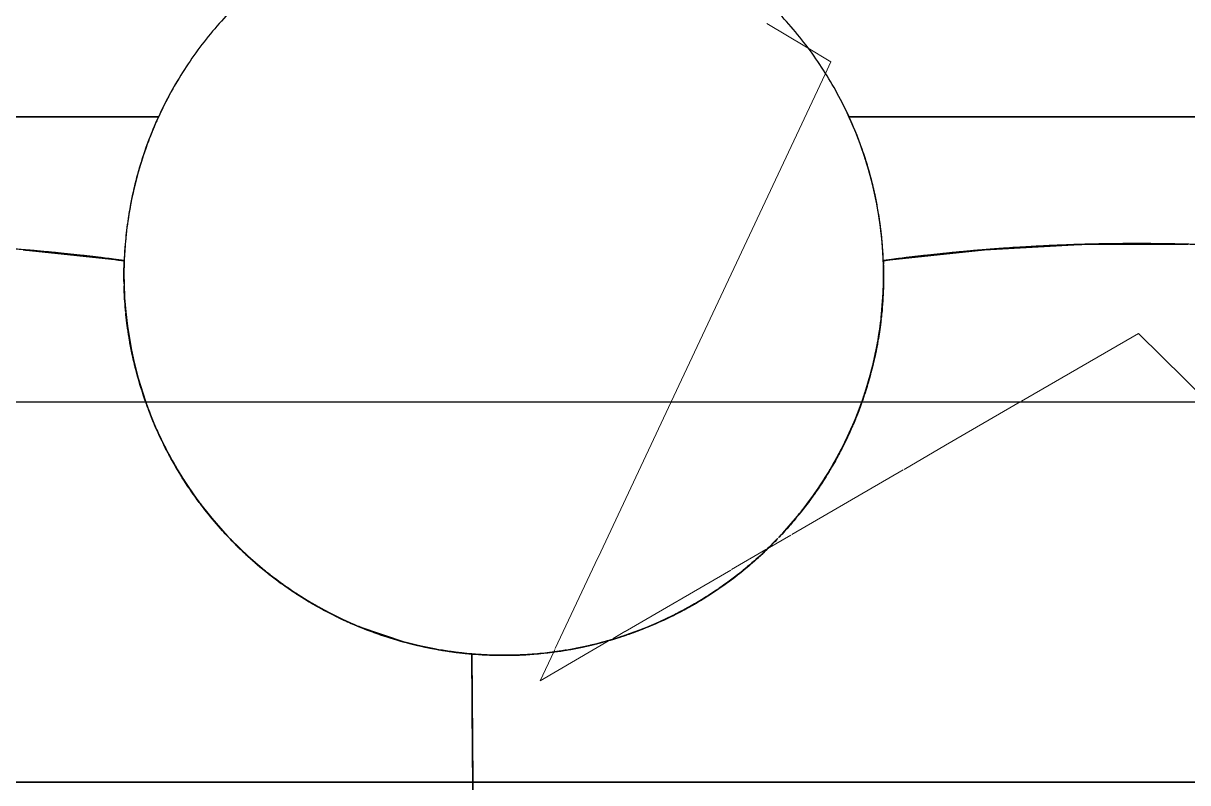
# Model space of a CAD drawing. Header units: metres. Extents: x -1147 to -802, y 5 to 567.
# Drawn here: x -1051.072 to -1049.232, y 544.453 to 545.651 of the extents above; entities that cross this region are included whole.
import ezdxf

# ---------------------------------------------------------------- set-up
doc = ezdxf.new("R2010")
doc.units = ezdxf.units.M
doc.layers.add('A-GENM', color=7, linetype='Continuous', lineweight=35)

# ---------------------------------------------------------------- blocks, each defined once
blk = doc.blocks.new('T2DPAA-T2D-PWA-SU-M2D-000002_dwg-40815123-DRG-2873010 - GENERAL ARRANGEMENT PLAN')
at = {"color": 7, "lineweight": 18, "true_color": 0xf0f0f0}
for p, q in [((-172.508, 1097.3708), (-172.4166, 1097.2795)), ((-172.4583, 1097.3617), (-172.508, 1097.3708)), ((-172.2145, 1097.0774), (-172.1842, 1097.047)), ((-172.1829, 1097.0458), (-172.0391, 1096.902)), ((-172.0377, 1096.9005), (-171.9842, 1096.8471)), ((-171.9842, 1096.8471), (-171.8878, 1096.7507)), ((-171.8863, 1096.7492), (-171.7352, 1096.5981)), ((-171.7352, 1096.5981), (-171.8117, 1096.4643))]:
    blk.add_line(p, q, dxfattribs=at)
at = {"color": 254, "lineweight": 18, "true_color": 0xeaeaea}
for p, q in [((-172.4541, 1097.361), (-172.457, 1097.3615)), ((-172.297, 1097.3324), (-172.4526, 1097.3607)), ((-172.0295, 1097.2838), (-172.2963, 1097.3323)), ((-171.4667, 1097.1815), (-172.0295, 1097.2838)), ((-171.413, 1097.2913), (-171.4331, 1097.2211)), ((-172.4138, 1097.2766), (-172.3984, 1097.2613)), ((-172.3982, 1097.2611), (-172.2617, 1097.1245)), ((-171.4331, 1097.2211), (-171.4455, 1097.1777)), ((-171.4455, 1097.1777), (-171.4667, 1097.1815)), ((-172.2608, 1097.1237), (-172.2164, 1097.0793))]:
    blk.add_line(p, q, dxfattribs=at)
blk = doc.blocks.new('T2DPAA-T2D-PWA-SU-M2D-000100_Survey_rvt-1-DRG-2873010 - GENERAL ARRANGEMENT PLAN')
at = {"color": 254, "lineweight": 18, "true_color": 0xe1e1e1, "rotation": 75.11694444444437}
blk.add_blockref('T2DPAA-T2D-PWA-SU-M2D-000002_dwg-40815123-DRG-2873010 - GENERAL ARRANGEMENT PLAN', (-45.8213, 429.4778), dxfattribs=at)
blk = doc.blocks.new('Foundations-Piles - Px-1200-66435272-DRG-2873010 - GENERAL ARRANGEMENT PLAN')
at = {"layer": 'A-GENM', "color": 254, "lineweight": 25, "true_color": 0xd1d1d1}
blk.add_line((-0.2492, -0.5458), (-0.2492, -0.5458), dxfattribs=at)
at = {"layer": 'A-GENM', "color": 9, "lineweight": 25, "true_color": 0xbebebe}
for start, end in [(98.1818, 106.3636), (100.1896, 104.6123), (96.7983, 100.1896), (90, 98.1818), (92.2501, 96.7983), (88.9353, 92.2501), (81.8182, 90), (84.2266, 88.9353), (81.081, 84.2266), (73.6364, 81.8182), (73.6364, 81.081), (106.3636, 114.5455), (106.4925, 108.1114), (104.6123, 106.0641), (65.4545, 73.6364), (65.4545, 73.6364), (112.5944, 114.2721), (108.2706, 112.5944), (114.5455, 122.7273), (116.2514, 120.583), (114.6599, 116.2514), (57.2727, 65.4545), (57.2727, 65.4545), (120.583, 122.4817), (122.7273, 124.3906), (122.8273, 124.2279), (49.0909, 57.2727), (49.0909, 57.2727), (124.3906, 130.9091), (124.3906, 128.5814), (128.5814, 130.6928), (130.9091, 139.0909), (132.2009, 136.5946), (130.9948, 132.2009), (40.9091, 49.0909), (40.9091, 49.0909), (136.5946, 138.9056), (139.0909, 147.2727), (139.1624, 140.1715), (32.7273, 40.9091), (32.7273, 40.9091), (140.1715, 144.6326), (144.6326, 147.1202), (147.2727, 155.4545), (148.1399, 152.7165), (147.33, 148.1399), (24.5455, 32.7273), (24.5455, 32.7273), (152.7165, 155.3366), (155.4545, 163.6364), (156.1068, 160.9016), (155.7667, 156.1068), (16.3636, 24.5455), (16.3636, 24.5129), (160.9016, 163.5552), (163.6364, 171.8182), (163.6652, 164.0723), (8.1818, 16.3636), (8.1818, 16.3636), (164.0723, 169.3897), (169.3897, 171.8182), (171.8182, 180), (172.0366, 180), (0, 8.1818), (0, 8.1818), (180, 187.3247), (180, 188.1818), (351.8182, 0), (351.8182, 0), (187.3247, 188.1818), (188.1818, 196.3636), (188.2384, 188.8069), (188.8069, 193.2894), (343.6364, 351.8182), (343.6364, 351.8182), (193.2894, 196.2576), (196.3636, 204.5455), (196.4014, 197.2475), (197.2475, 201.4296), (335.4545, 343.6364), (335.4545, 343.6364), (201.4296, 204.3933), (204.5455, 212.7273), (204.6015, 205.3821), (205.3821, 209.5704), (327.2727, 335.4545), (327.2727, 335.4545), (209.5704, 212.5331), (212.7273, 220.9091), (212.8013, 213.5168), (319.0909, 327.2727), (319.0909, 327.2727), (213.5168, 217.7121), (217.7121, 220.6767), (220.9091, 229.0909), (221.0007, 221.6514), (221.6514, 225.8547), (310.9091, 319.0909), (310.9091, 319.0909), (225.8547, 228.8237), (229.0909, 237.2727), (229.1998, 229.786), (229.786, 233.8502), (302.7273, 310.9091), (304.9663, 310.9091), (233.9985, 236.9738), (302.3981, 304.9663), (237.2727, 240.9978), (237.3984, 237.9206), (237.9206, 240.9978), (294.5455, 302.7273), (294.5659, 302.3981), (241.5212, 242.1437), (241.5212, 245.4545), (242.1437, 245.1266), (245.4545, 253.6364), (245.5968, 246.0552), (246.0552, 250.2907), (286.3636, 294.5455), (286.7279, 294.5455), (250.2907, 253.282), (253.6364, 261.8182), (253.7948, 254.1898), (254.1898, 258.44), (258.44, 261.4395), (278.1818, 286.3636), (278.5934, 282.9097), (282.9097, 285.9238), (261.8182, 265.3619), (261.9927, 262.3243), (262.3243, 265.3619), (265.3619, 266.5922), (265.3619, 270), (266.5922, 269.5991), (270, 278.1818), (270.1903, 270.4588), (270.4588, 274.7483), (274.7483, 277.7604)]:
    blk.add_arc((0, 0), 0.6, start, end, dxfattribs=at)
at = {"layer": 'A-GENM', "color": 254, "lineweight": 25, "true_color": 0xd1d1d1}
for start, end in [(106.0641, 106.3636), (114.2721, 114.5455), (122.4817, 122.7273), (228.8237, 229.0909), (236.9738, 237.2727), (245.1266, 245.4545), (253.282, 253.6364), (285.9238, 286.3636), (261.4395, 261.8182), (269.5991, 270), (277.7604, 278.1818)]:
    blk.add_arc((0, 0), 0.6, start, end, dxfattribs=at)
blk = doc.blocks.new('Shotcrete Adaptive v1 - 1200 Dia Pile _ 2_000 Spacing-61394361-DRG-2873010 - GENERAL ARRANGEMENT PLAN')
at = {"layer": 'A-GENM', "color": 9, "lineweight": 25, "true_color": 0xbebebe}
for p, q in [((-0.4546, 0.25), (0.4546, 0.25)), ((0.4546, 0.25), (-0.4546, 0.25))]:
    blk.add_line(p, q, dxfattribs=at)
for centre, radius, start, end in [((-1, 0), 0.6, 20.0818, 24.6243), ((-1, 0), 0.6, 20.0818, 24.6243), ((1, 0), 0.6, 156.2014, 159.3408), ((1, 0), 0.6, 156.2014, 159.3408), ((1, 0), 0.6, 155.3757, 156.2014), ((1, 0), 0.6, 155.3757, 156.2014), ((-1, 0), 0.6, 17.6375, 20.0818), ((-1, 0), 0.6, 17.6375, 20.0818), ((1, 0), 0.6, 159.3408, 164.0565), ((1, 0), 0.6, 159.3408, 162.8466), ((-1, 0), 0.6, 2.2116, 17.5169), ((-1, 0), 0.6, 17.1534, 17.5169), ((-1, 0), 0.6, 9.6825, 17.1534), ((1, 0), 0.6, 162.8466, 164.0565), ((1, 0), 0.6, 165.1113, 167.3634), ((1, 0), 0.6, 165.1113, 167.3634), ((1, 0), 0.6, 164.0565, 164.5097), ((1, 0), 0.6, 164.0565, 164.5097), ((1, 0), 0.6, 167.3634, 171.9198), ((1, 0), 0.6, 167.3634, 170.3175), ((-1, 0), 0.6, 2.2116, 9.6825), ((1, 0), 0.6, 170.3175, 171.9198), ((1, 0), 0.6, 171.9198, 175.3023), ((1, 0), 0.6, 171.9198, 175.3023), ((0, -2.95), 3, 94.6025, 97.6709), ((0, -2.95), 3, 94.6025, 94.7409), ((0, -2.95), 3, 91.5342, 94.6025), ((0, -2.95), 3, 94.3743, 94.6025), ((0, -2.95), 3, 91.5342, 91.6835), ((0, -2.95), 3, 88.4658, 91.5342), ((0, -2.95), 3, 91.3583, 91.5342), ((0, -2.95), 3, 88.4658, 88.6417), ((0, -2.95), 3, 88.3166, 88.4658), ((0, -2.95), 3, 85.3975, 88.4658), ((0, -2.95), 3, 85.3975, 85.6256), ((0, -2.95), 3, 85.2592, 85.3975), ((0, -2.95), 3, 82.3291, 85.3975), ((1, 0), 0.6, 175.3023, 177.7884), ((1, 0), 0.6, 175.3023, 177.7884), ((0, -2.95), 3, 97.3435, 97.6709), ((0, -2.95), 3, 82.3291, 82.6565)]:
    blk.add_arc(centre, radius, start, end, dxfattribs=at)
at = {"layer": 'A-GENM', "color": 254, "lineweight": 25, "true_color": 0xd1d1d1}
for start, end in [(94.7409, 96.2932), (93.5296, 94.3743), (92.1187, 93.5176), (91.6835, 92.1134), (90.729, 91.3583), (89.2758, 90.7244), (88.6417, 89.2711), (87.8869, 88.3166), (86.4824, 87.8814), (85.6256, 86.4703), (83.7067, 85.2592), (96.3064, 97.3435), (82.6565, 83.6934)]:
    blk.add_arc((0, -2.95), 3, start, end, dxfattribs=at)
blk = doc.blocks.new('Shotcrete Adaptive v1 - 1200 Dia Pile _ 2_000 Spacing-61394364-DRG-2873010 - GENERAL ARRANGEMENT PLAN')
at = {"layer": 'A-GENM', "color": 9, "lineweight": 25, "true_color": 0xbebebe}
for p, q in [((-0.4546, 0.25), (0.4546, 0.25)), ((0.4546, 0.25), (-0.4546, 0.25))]:
    blk.add_line(p, q, dxfattribs=at)
for centre, radius, start, end in [((-1, 0), 0.6, 20.0818, 24.6243), ((-1, 0), 0.6, 20.0818, 24.6243), ((1, 0), 0.6, 156.2014, 159.3408), ((1, 0), 0.6, 156.2014, 159.3408), ((1, 0), 0.6, 155.5176, 156.2014), ((1, 0), 0.6, 155.5176, 156.2014), ((-1, 0), 0.6, 17.6375, 20.0818), ((-1, 0), 0.6, 17.6375, 20.0818), ((1, 0), 0.6, 159.3408, 164.0565), ((1, 0), 0.6, 159.3408, 162.8466), ((-1, 0), 0.6, 2.2116, 17.5169), ((-1, 0), 0.6, 17.1534, 17.5169), ((-1, 0), 0.6, 9.6825, 17.1534), ((1, 0), 0.6, 162.8466, 164.0565), ((1, 0), 0.6, 165.1113, 167.3634), ((1, 0), 0.6, 165.1113, 167.3634), ((1, 0), 0.6, 164.0565, 164.5097), ((1, 0), 0.6, 164.0565, 164.5097), ((1, 0), 0.6, 167.3634, 171.9198), ((1, 0), 0.6, 167.3634, 170.3175), ((-1, 0), 0.6, 2.2116, 9.6825), ((1, 0), 0.6, 170.3175, 171.9198), ((1, 0), 0.6, 171.9198, 175.3023), ((1, 0), 0.6, 171.9198, 175.3023), ((0, -2.95), 3, 94.6025, 97.6709), ((0, -2.95), 3, 94.6025, 94.7409), ((0, -2.95), 3, 91.5342, 94.6025), ((0, -2.95), 3, 94.3743, 94.6025), ((0, -2.95), 3, 91.5342, 91.6835), ((0, -2.95), 3, 88.4658, 91.5342), ((0, -2.95), 3, 91.3583, 91.5342), ((0, -2.95), 3, 88.4658, 88.6417), ((0, -2.95), 3, 88.3166, 88.4658), ((0, -2.95), 3, 85.3975, 88.4658), ((0, -2.95), 3, 85.3975, 85.6256), ((0, -2.95), 3, 85.2591, 85.3975), ((0, -2.95), 3, 82.3291, 85.3975), ((1, 0), 0.6, 175.3023, 177.7884), ((1, 0), 0.6, 175.3023, 177.7884), ((0, -2.95), 3, 97.3435, 97.6709), ((0, -2.95), 3, 82.3571, 82.6565)]:
    blk.add_arc(centre, radius, start, end, dxfattribs=at)
at = {"layer": 'A-GENM', "color": 254, "lineweight": 25, "true_color": 0xd1d1d1}
for start, end in [(94.7409, 96.2932), (93.5296, 94.3743), (92.1187, 93.5176), (91.6835, 92.1133), (90.729, 91.3583), (89.2757, 90.7244), (88.6417, 89.2711), (87.8868, 88.3166), (86.4824, 87.8814), (85.6256, 86.4703), (83.7067, 85.2591), (96.3064, 97.3435), (82.6565, 83.6934)]:
    blk.add_arc((0, -2.95), 3, start, end, dxfattribs=at)
blk = doc.blocks.new('StitchPour_RS36A_04 - StitchPour_RS36A_04-60468323-DRG-2873010 - GENERAL ARRANGEMENT PLAN')
at = {"layer": 'A-GENM', "color": 253, "lineweight": 25, "true_color": 0xa3a3a3}
for points, knots in [([(130.5997, 54.4044), (130.6413, 54.248), (130.8759, 53.3653), (131.3036, 51.7561), (131.8827, 49.577), (132.2688, 48.1242), (132.4618, 47.3978)], [0.7856447, 0.7856447, 0.7856447, 0.7856447, 0.8, 0.8666667, 0.9333333, 1, 1, 1, 1]), ([(131.882, 47.2437), (131.6889, 47.9701), (131.3028, 49.4229), (130.7237, 51.602), (130.296, 53.2112), (130.0614, 54.0939), (130.0199, 54.2503)], [0, 0, 0, 0, 0.0666667, 0.1333333, 0.2, 0.2143539, 0.2143539, 0.2143539, 0.2143539])]:
    blk.add_open_spline(points, degree=3, knots=knots, dxfattribs=at)
at = {"layer": 'A-GENM', "color": 9, "lineweight": 25, "true_color": 0xbebebe}
for points in [[(130.7244, 53.9352), (130.9175, 53.2088), (131.1105, 52.4825), (131.3036, 51.7561)], [(131.3036, 51.7561), (131.3098, 51.7326), (131.3161, 51.709), (131.3223, 51.6855)], [(131.4428, 51.2323), (131.5894, 50.6805), (131.7361, 50.1287), (131.8827, 49.5769)]]:
    blk.add_open_spline(points, degree=3, dxfattribs=at)
at = {"layer": 'A-GENM', "color": 253, "lineweight": 25, "true_color": 0xa3a3a3}
for points in [[(130.1445, 53.7812), (130.3376, 53.0548), (130.5306, 52.3284), (130.7237, 51.602)], [(131.3223, 51.6855), (131.3625, 51.5344), (131.4026, 51.3834), (131.4428, 51.2323)], [(130.7237, 51.602), (130.8801, 51.0133), (131.0366, 50.4246), (131.193, 49.8359)]]:
    blk.add_open_spline(points, degree=3, dxfattribs=at)
blk = doc.blocks.new('T2DPAA-T2D-C3S-RS-M3D-100334_rvt-1-DRG-2873010 - GENERAL ARRANGEMENT PLAN')
at = {"layer": 'A-GENM', "color": 9, "lineweight": 25, "true_color": 0xbebebe}
for p, q in [((-1151.5023, 545.2939), (-1151.3426, 545.2767)), ((-1150.1435, 545.2767), (-1149.9838, 545.2939)), ((-1149.9838, 545.2939), (-1149.8234, 545.3025)), ((-1149.8234, 545.3025), (-1149.6628, 545.3025)), ((-1151.3426, 545.2767), (-1151.3431, 545.2563)), ((-1150.1434, 545.2729), (-1150.1435, 545.2767)), ((-1150.1434, 545.2328), (-1150.1433, 545.2704)), ((-1151.3431, 545.2563), (-1151.3429, 545.2379)), ((-1151.3429, 545.2378), (-1151.3421, 545.2198)), ((-1151.342, 545.2181), (-1151.3403, 545.1959)), ((-1151.3403, 545.1958), (-1151.3376, 545.1731)), ((-1150.1524, 545.148), (-1150.1472, 545.1835)), ((-1150.147, 545.1849), (-1150.1467, 545.1879)), ((-1151.3376, 545.1731), (-1151.3313, 545.1354)), ((-1150.1632, 545.0994), (-1150.162, 545.1041)), ((-1151.3207, 545.0912), (-1151.3092, 545.0549)), ((-1150.1734, 545.0653), (-1150.1642, 545.0959)), ((-1150.1775, 545.0532), (-1150.1734, 545.0653)), ((-1151.3087, 545.0533), (-1151.3033, 545.0387)), ((-1150.187, 545.0284), (-1150.1775, 545.0532)), ((-1151.3033, 545.0387), (-1151.2925, 545.0124)), ((-1150.189, 545.0234), (-1150.187, 545.0284)), ((-1151.2925, 545.0124), (-1151.282, 544.9899)), ((-1150.2058, 544.9864), (-1150.189, 545.0234)), ((-1151.2808, 544.9875), (-1151.2762, 544.9783)), ((-1151.2762, 544.9783), (-1151.2693, 544.9653)), ((-1150.2242, 544.9524), (-1150.2058, 544.9864)), ((-1151.2693, 544.9653), (-1151.2535, 544.9382)), ((-1151.2535, 544.9382), (-1151.2328, 544.907)), ((-1150.2491, 544.913), (-1150.2282, 544.9455)), ((-1150.2271, 544.9473), (-1150.2242, 544.9524)), ((-1151.2328, 544.907), (-1151.2257, 544.8971)), ((-1150.2717, 544.8824), (-1150.2491, 544.913)), ((-1151.2257, 544.8971), (-1151.2044, 544.8699)), ((-1150.2757, 544.8774), (-1150.2717, 544.8824)), ((-1151.2044, 544.8699), (-1151.1801, 544.8424)), ((-1150.3024, 544.8464), (-1150.279, 544.8733)), ((-1150.2778, 544.8747), (-1150.2757, 544.8774)), ((-1150.3089, 544.8395), (-1150.3024, 544.8464)), ((-1151.1801, 544.8424), (-1151.1733, 544.8354)), ((-1151.1733, 544.8354), (-1151.1458, 544.8089)), ((-1150.3286, 544.8198), (-1150.3105, 544.8378)), ((-1151.1458, 544.8089), (-1151.1213, 544.7878)), ((-1150.3645, 544.7881), (-1150.3336, 544.815)), ((-1150.3336, 544.815), (-1150.3286, 544.8198)), ((-1151.1189, 544.7858), (-1151.1131, 544.7813)), ((-1151.1131, 544.7813), (-1151.0784, 544.7561)), ((-1150.3938, 544.7658), (-1150.3657, 544.7871)), ((-1151.0784, 544.7561), (-1151.0504, 544.7383)), ((-1150.4343, 544.7392), (-1150.4041, 544.7585)), ((-1150.402, 544.7599), (-1150.3998, 544.7615)), ((-1150.3998, 544.7615), (-1150.3938, 544.7658)), ((-1151.0504, 544.7383), (-1151.0462, 544.7358)), ((-1151.0462, 544.7358), (-1151.0013, 544.712)), ((-1150.4659, 544.7215), (-1150.4343, 544.7392)), ((-1150.5103, 544.7006), (-1150.4729, 544.7179)), ((-1150.4729, 544.7179), (-1150.4659, 544.7215)), ((-1151.0013, 544.712), (-1150.9814, 544.703)), ((-1150.9738, 544.6997), (-1150.8972, 544.6737)), ((-1150.5435, 544.6878), (-1150.5103, 544.7006)), ((-1150.5909, 544.6732), (-1150.5514, 544.685)), ((-1150.5514, 544.685), (-1150.5435, 544.6878)), ((-1150.8972, 544.6737), (-1150.8458, 544.6625)), ((-1150.8458, 544.6625), (-1150.822, 544.6588)), ((-1150.822, 544.6588), (-1150.8066, 544.657)), ((-1150.6747, 544.6575), (-1150.6479, 544.6612)), ((-1150.6462, 544.6615), (-1150.6386, 544.6628)), ((-1150.6371, 544.663), (-1150.6338, 544.6636)), ((-1150.6338, 544.6636), (-1150.6251, 544.6653)), ((-1150.6251, 544.6653), (-1150.5909, 544.6732)), ((-1150.8066, 544.657), (-1150.7936, 544.6557)), ((-1150.7936, 544.6557), (-1150.7925, 544.4984)), ((-1150.7936, 544.6557), (-1150.7596, 544.6538)), ((-1150.7922, 544.4536), (-1150.7936, 544.6557)), ((-1150.7925, 544.4984), (-1150.7936, 544.6557)), ((-1150.7936, 544.6557), (-1150.7922, 544.4536)), ((-1150.7596, 544.6538), (-1150.7183, 544.6541)), ((-1150.7183, 544.6541), (-1150.709, 544.6546)), ((-1150.709, 544.6546), (-1150.6747, 544.6575)), ((-1150.7908, 544.2536), (-1150.7922, 544.4536)), ((-1150.7922, 544.4536), (-1150.7908, 544.2536))]:
    blk.add_line(p, q, dxfattribs=at)
at = {"layer": 'A-GENM', "color": 254, "lineweight": 25, "true_color": 0xd1d1d1}
for p, q in [((-1150.7925, 544.4984), (-1150.7922, 544.4536)), ((-1150.7922, 544.4536), (-1150.7925, 544.4984))]:
    blk.add_line(p, q, dxfattribs=at)
at = {"layer": 'A-GENM', "color": 9, "lineweight": 25, "true_color": 0xbebebe, "flags": 128}
for points in [[(-1150.1467, 545.1879), (-1150.1462, 545.1922), (-1150.1434, 545.2328)], [(-1150.162, 545.1041), (-1150.1608, 545.1088), (-1150.1524, 545.148)], [(-1151.3313, 545.1354), (-1151.3271, 545.116), (-1151.3207, 545.0912)]]:
    blk.add_lwpolyline(points, dxfattribs=at)
at = {"layer": 'A-GENM', "color": 254, "lineweight": 25, "true_color": 0xd1d1d1}
for points in [[(-1149.8237, 545.3025), (-1149.7702, 545.304), (-1149.7167, 545.304), (-1149.6632, 545.3025)], [(-1151.5019, 545.2938), (-1151.4972, 545.2934), (-1151.4925, 545.293), (-1151.4878, 545.2926)], [(-1151.4878, 545.2926), (-1151.4635, 545.2905), (-1151.4393, 545.2881), (-1151.4151, 545.2854)], [(-1151.4151, 545.2854), (-1151.3909, 545.2827), (-1151.3668, 545.2798), (-1151.3426, 545.2765)], [(-1150.1435, 545.2765), (-1150.0906, 545.2837), (-1150.0375, 545.2895), (-1149.9843, 545.2938)], [(-1151.3426, 545.2765), (-1151.3431, 545.2647), (-1151.3432, 545.253), (-1151.3429, 545.2412)], [(-1150.1433, 545.2714), (-1150.1434, 545.2731), (-1150.1434, 545.2748), (-1150.1435, 545.2765)], [(-1150.1432, 545.2645), (-1150.1432, 545.2663), (-1150.1432, 545.268), (-1150.1433, 545.2698)], [(-1150.1461, 545.1938), (-1150.1437, 545.2173), (-1150.1427, 545.2409), (-1150.1432, 545.2645)], [(-1151.3428, 545.2368), (-1151.3428, 545.2358), (-1151.3428, 545.2348), (-1151.3427, 545.2339)], [(-1151.3427, 545.2339), (-1151.3424, 545.2224), (-1151.3417, 545.2109), (-1151.3406, 545.1995)], [(-1151.3406, 545.1995), (-1151.3405, 545.1982), (-1151.3404, 545.197), (-1151.3403, 545.1958)], [(-1151.3401, 545.1944), (-1151.3389, 545.1814), (-1151.3372, 545.1685), (-1151.335, 545.1557)], [(-1150.1525, 545.1477), (-1150.1506, 545.1582), (-1150.149, 545.1687), (-1150.1477, 545.1792)], [(-1150.1477, 545.1792), (-1150.1475, 545.1807), (-1150.1474, 545.1821), (-1150.1472, 545.1836)], [(-1150.1469, 545.1857), (-1150.1468, 545.1873), (-1150.1466, 545.1888), (-1150.1464, 545.1904)], [(-1151.335, 545.1557), (-1151.3348, 545.1544), (-1151.3346, 545.153), (-1151.3344, 545.1517)], [(-1151.3344, 545.1517), (-1151.3342, 545.1509), (-1151.3341, 545.1501), (-1151.3339, 545.1492)], [(-1150.1601, 545.1115), (-1150.1572, 545.1235), (-1150.1547, 545.1356), (-1150.1525, 545.1477)], [(-1151.3283, 545.1212), (-1151.3277, 545.1186), (-1151.3271, 545.1159), (-1151.3264, 545.1133)], [(-1151.3264, 545.1133), (-1151.326, 545.1114), (-1151.3255, 545.1095), (-1151.325, 545.1076)], [(-1151.325, 545.1076), (-1151.322, 545.0957), (-1151.3187, 545.0839), (-1151.315, 545.0722)], [(-1150.1627, 545.1014), (-1150.1623, 545.1028), (-1150.162, 545.1042), (-1150.1616, 545.1056)], [(-1150.1611, 545.1078), (-1150.1608, 545.109), (-1150.1604, 545.1103), (-1150.1601, 545.1115)], [(-1150.1738, 545.0642), (-1150.1703, 545.0745), (-1150.1672, 545.0849), (-1150.1643, 545.0954)], [(-1150.1643, 545.0954), (-1150.1641, 545.0963), (-1150.1638, 545.0971), (-1150.1636, 545.0979)], [(-1151.3132, 545.0667), (-1151.3118, 545.0623), (-1151.3103, 545.0579), (-1151.3087, 545.0535)], [(-1150.1774, 545.0535), (-1150.1762, 545.057), (-1150.1749, 545.0606), (-1150.1738, 545.0642)], [(-1151.3087, 545.0535), (-1151.3076, 545.0504), (-1151.3065, 545.0473), (-1151.3054, 545.0443)], [(-1150.1856, 545.0317), (-1150.1827, 545.0389), (-1150.18, 545.0462), (-1150.1774, 545.0535)], [(-1151.3054, 545.0443), (-1151.3042, 545.0412), (-1151.303, 545.0381), (-1151.3018, 545.0351)], [(-1151.3018, 545.0351), (-1151.3008, 545.0323), (-1151.2996, 545.0295), (-1151.2985, 545.0267)], [(-1151.2985, 545.0267), (-1151.2938, 545.0151), (-1151.2887, 545.0036), (-1151.2832, 544.9924)], [(-1150.1888, 545.0238), (-1150.1884, 545.0248), (-1150.188, 545.0259), (-1150.1876, 545.0269)], [(-1150.1876, 545.0269), (-1150.1869, 545.0285), (-1150.1862, 545.0301), (-1150.1856, 545.0317)], [(-1150.2067, 544.9846), (-1150.2018, 544.9946), (-1150.197, 545.0047), (-1150.1926, 545.0149)], [(-1150.1926, 545.0149), (-1150.1918, 545.0167), (-1150.1911, 545.0184), (-1150.1903, 545.0202)], [(-1150.1903, 545.0202), (-1150.1898, 545.0214), (-1150.1893, 545.0226), (-1150.1888, 545.0238)], [(-1151.281, 544.9879), (-1151.2781, 544.982), (-1151.2752, 544.9763), (-1151.2721, 544.9706)], [(-1150.222, 544.9561), (-1150.2167, 544.9655), (-1150.2116, 544.975), (-1150.2067, 544.9846)], [(-1151.2721, 544.9706), (-1151.2704, 544.9674), (-1151.2687, 544.9642), (-1151.2669, 544.961)], [(-1151.2669, 544.961), (-1151.2649, 544.9574), (-1151.2629, 544.9539), (-1151.2608, 544.9504)], [(-1150.2252, 544.9506), (-1150.2241, 544.9524), (-1150.2231, 544.9543), (-1150.222, 544.9561)], [(-1151.2608, 544.9504), (-1151.2543, 544.9393), (-1151.2475, 544.9285), (-1151.2404, 544.9179)], [(-1150.2508, 544.9106), (-1150.2443, 544.9199), (-1150.238, 544.9295), (-1150.232, 544.9392)], [(-1150.232, 544.9392), (-1150.2312, 544.9405), (-1150.2304, 544.9418), (-1150.2296, 544.9432)], [(-1150.2293, 544.9438), (-1150.2286, 544.9448), (-1150.228, 544.9458), (-1150.2274, 544.9468)], [(-1150.2274, 544.9468), (-1150.2267, 544.9481), (-1150.2259, 544.9493), (-1150.2252, 544.9506)], [(-1151.238, 544.9144), (-1151.235, 544.9101), (-1151.232, 544.9058), (-1151.229, 544.9016)], [(-1151.229, 544.9016), (-1151.2268, 544.8986), (-1151.2246, 544.8956), (-1151.2223, 544.8926)], [(-1150.2687, 544.8862), (-1150.2625, 544.8942), (-1150.2566, 544.9023), (-1150.2508, 544.9106)], [(-1151.2223, 544.8926), (-1151.2192, 544.8884), (-1151.2159, 544.8842), (-1151.2127, 544.8801)], [(-1151.2127, 544.8801), (-1151.2045, 544.8699), (-1151.1961, 544.8599), (-1151.1873, 544.8503)], [(-1150.2767, 544.8761), (-1150.2756, 544.8775), (-1150.2744, 544.879), (-1150.2733, 544.8804)], [(-1150.2733, 544.8804), (-1150.2717, 544.8823), (-1150.2702, 544.8843), (-1150.2687, 544.8862)], [(-1150.305, 544.8436), (-1150.297, 544.8521), (-1150.2893, 544.8609), (-1150.2818, 544.8699)], [(-1150.2787, 544.8737), (-1150.278, 544.8745), (-1150.2774, 544.8753), (-1150.2767, 544.8761)], [(-1151.185, 544.8477), (-1151.1823, 544.8448), (-1151.1795, 544.8418), (-1151.1767, 544.8389)], [(-1150.3081, 544.8403), (-1150.3072, 544.8412), (-1150.3063, 544.8422), (-1150.3054, 544.8432)], [(-1151.1767, 544.8389), (-1151.1742, 544.8363), (-1151.1717, 544.8337), (-1151.1691, 544.8311)], [(-1151.1691, 544.8311), (-1151.1645, 544.8265), (-1151.1598, 544.8219), (-1151.1551, 544.8174)], [(-1150.3248, 544.8234), (-1150.3198, 544.8283), (-1150.3149, 544.8332), (-1150.31, 544.8383)], [(-1151.1551, 544.8174), (-1151.1447, 544.8077), (-1151.1341, 544.7983), (-1151.1231, 544.7893)], [(-1150.3683, 544.7851), (-1150.3589, 544.7926), (-1150.3498, 544.8003), (-1150.3409, 544.8083)], [(-1150.3409, 544.8083), (-1150.3398, 544.8093), (-1150.3387, 544.8103), (-1150.3376, 544.8113)], [(-1150.3356, 544.8132), (-1150.334, 544.8147), (-1150.3324, 544.8162), (-1150.3307, 544.8177)], [(-1150.3307, 544.8177), (-1150.3288, 544.8196), (-1150.3268, 544.8215), (-1150.3248, 544.8234)], [(-1151.1231, 544.7893), (-1151.1208, 544.7874), (-1151.1185, 544.7856), (-1151.1162, 544.7837)], [(-1151.1162, 544.7837), (-1151.1136, 544.7817), (-1151.111, 544.7797), (-1151.1084, 544.7777)], [(-1151.1084, 544.7777), (-1151.1021, 544.7728), (-1151.0957, 544.7681), (-1151.0892, 544.7635)], [(-1150.3892, 544.769), (-1150.3821, 544.7742), (-1150.3751, 544.7796), (-1150.3683, 544.7851)], [(-1151.0892, 544.7635), (-1151.0776, 544.7553), (-1151.0657, 544.7475), (-1151.0535, 544.7402)], [(-1150.4392, 544.7362), (-1150.4287, 544.7424), (-1150.4183, 544.749), (-1150.4081, 544.7558)], [(-1150.4063, 544.757), (-1150.4051, 544.7578), (-1150.404, 544.7586), (-1150.4029, 544.7594)], [(-1150.4029, 544.7594), (-1150.4007, 544.7608), (-1150.3986, 544.7623), (-1150.3965, 544.7638)], [(-1150.3965, 544.7638), (-1150.3941, 544.7655), (-1150.3917, 544.7673), (-1150.3892, 544.769)], [(-1151.0535, 544.7402), (-1151.0519, 544.7392), (-1151.0502, 544.7382), (-1151.0486, 544.7372)], [(-1151.0486, 544.7372), (-1151.0463, 544.7358), (-1151.044, 544.7345), (-1151.0417, 544.7332)], [(-1151.0417, 544.7332), (-1151.0334, 544.7284), (-1151.0249, 544.7238), (-1151.0163, 544.7194)], [(-1150.4608, 544.7242), (-1150.4535, 544.728), (-1150.4463, 544.7321), (-1150.4392, 544.7362)], [(-1151.0163, 544.7194), (-1151.0037, 544.713), (-1150.9908, 544.7069), (-1150.9777, 544.7014)], [(-1150.4772, 544.7157), (-1150.4745, 544.717), (-1150.4719, 544.7184), (-1150.4692, 544.7197)], [(-1150.4692, 544.7197), (-1150.4664, 544.7212), (-1150.4636, 544.7227), (-1150.4608, 544.7242)], [(-1150.9777, 544.7014), (-1150.9768, 544.701), (-1150.976, 544.7007), (-1150.9751, 544.7003)], [(-1150.9751, 544.7003), (-1150.9736, 544.6997), (-1150.9721, 544.699), (-1150.9706, 544.6984)], [(-1150.9706, 544.6984), (-1150.9598, 544.694), (-1150.9489, 544.6899), (-1150.9379, 544.6861)], [(-1150.5379, 544.6897), (-1150.5307, 544.6924), (-1150.5236, 544.6951), (-1150.5165, 544.698)], [(-1150.5165, 544.698), (-1150.5048, 544.7028), (-1150.4933, 544.7079), (-1150.482, 544.7134)], [(-1150.9379, 544.6861), (-1150.9245, 544.6815), (-1150.9109, 544.6774), (-1150.8972, 544.6737)], [(-1150.6193, 544.6665), (-1150.5997, 544.6707), (-1150.5803, 544.6758), (-1150.5611, 544.6818)], [(-1150.5611, 544.6818), (-1150.5603, 544.6821), (-1150.5594, 544.6824), (-1150.5585, 544.6827)], [(-1150.557, 544.6832), (-1150.5538, 544.6842), (-1150.5506, 544.6853), (-1150.5474, 544.6864)], [(-1150.5474, 544.6864), (-1150.5442, 544.6875), (-1150.5411, 544.6886), (-1150.5379, 544.6897)], [(-1150.8972, 544.6737), (-1150.8816, 544.6696), (-1150.8658, 544.6661), (-1150.8499, 544.6632)], [(-1150.8499, 544.6632), (-1150.8448, 544.6623), (-1150.8398, 544.6614), (-1150.8347, 544.6606)], [(-1150.8347, 544.6606), (-1150.8273, 544.6595), (-1150.8199, 544.6585), (-1150.8125, 544.6576)], [(-1150.7031, 544.6549), (-1150.6833, 544.6563), (-1150.6635, 544.6586), (-1150.6439, 544.6619)], [(-1150.6406, 544.6624), (-1150.6369, 544.6631), (-1150.6332, 544.6637), (-1150.6295, 544.6645)], [(-1150.6295, 544.6645), (-1150.6261, 544.6651), (-1150.6227, 544.6658), (-1150.6193, 544.6665)], [(-1150.8125, 544.6576), (-1150.8088, 544.6572), (-1150.8052, 544.6568), (-1150.8015, 544.6565)], [(-1150.8015, 544.6565), (-1150.7969, 544.656), (-1150.7924, 544.6556), (-1150.7878, 544.6553)], [(-1150.7138, 544.6543), (-1150.7102, 544.6545), (-1150.7067, 544.6547), (-1150.7031, 544.6549)]]:
    blk.add_open_spline(points, degree=3, dxfattribs=at)
at = {"layer": 'A-GENM', "color": 9, "lineweight": 25, "true_color": 0xbebebe}
for points in [[(-1149.7066, 545.3034), (-1149.7456, 545.3039), (-1149.7847, 545.3036), (-1149.8237, 545.3025)], [(-1149.7796, 545.3034), (-1149.7943, 545.3032), (-1149.809, 545.3029), (-1149.8237, 545.3025)], [(-1149.7066, 545.3034), (-1149.7309, 545.3037), (-1149.7553, 545.3037), (-1149.7796, 545.3034)], [(-1149.6632, 545.3025), (-1149.6776, 545.3029), (-1149.6921, 545.3032), (-1149.7066, 545.3034)], [(-1149.6631, 545.3025), (-1149.6776, 545.3029), (-1149.6921, 545.3032), (-1149.7066, 545.3034)], [(-1151.4878, 545.2927), (-1151.4926, 545.2931), (-1151.4973, 545.2935), (-1151.5021, 545.2939)], [(-1151.4878, 545.2926), (-1151.4925, 545.293), (-1151.4972, 545.2934), (-1151.5019, 545.2938)], [(-1151.4151, 545.2856), (-1151.4393, 545.2883), (-1151.4635, 545.2906), (-1151.4878, 545.2927)], [(-1151.3426, 545.2765), (-1151.3909, 545.283), (-1151.4393, 545.2884), (-1151.4878, 545.2926)], [(-1151.3426, 545.2767), (-1151.3668, 545.28), (-1151.3909, 545.283), (-1151.4151, 545.2856)], [(-1150.071, 545.2856), (-1150.0952, 545.283), (-1150.1194, 545.28), (-1150.1435, 545.2767)], [(-1150.071, 545.2854), (-1150.0952, 545.2827), (-1150.1194, 545.2798), (-1150.1435, 545.2765)], [(-1149.9843, 545.2938), (-1150.0132, 545.2914), (-1150.0422, 545.2886), (-1150.071, 545.2854)], [(-1149.9984, 545.2927), (-1150.0226, 545.2906), (-1150.0468, 545.2883), (-1150.071, 545.2856)], [(-1149.9841, 545.2939), (-1149.9888, 545.2935), (-1149.9936, 545.2931), (-1149.9984, 545.2927)], [(-1149.8526, 545.3016), (-1149.8965, 545.3), (-1149.9403, 545.2974), (-1149.9841, 545.2938)], [(-1149.9255, 545.298), (-1149.945, 545.2969), (-1149.9645, 545.2955), (-1149.984, 545.2939)], [(-1149.8526, 545.3016), (-1149.8769, 545.3007), (-1149.9012, 545.2995), (-1149.9255, 545.298)], [(-1149.8238, 545.3025), (-1149.8334, 545.3022), (-1149.843, 545.3019), (-1149.8526, 545.3016)], [(-1149.8238, 545.3025), (-1149.8334, 545.3023), (-1149.843, 545.3019), (-1149.8526, 545.3016)], [(-1151.3429, 545.2411), (-1151.3432, 545.253), (-1151.3431, 545.2649), (-1151.3426, 545.2767)], [(-1151.3429, 545.2412), (-1151.3432, 545.253), (-1151.3431, 545.2647), (-1151.3426, 545.2765)], [(-1150.1435, 545.2767), (-1150.1435, 545.275), (-1150.1434, 545.2732), (-1150.1433, 545.2714)], [(-1150.1435, 545.2765), (-1150.1434, 545.2748), (-1150.1434, 545.2731), (-1150.1433, 545.2714)], [(-1150.1433, 545.2698), (-1150.1432, 545.268), (-1150.1432, 545.2663), (-1150.1432, 545.2645)], [(-1150.1433, 545.2698), (-1150.1432, 545.2681), (-1150.1432, 545.2663), (-1150.1432, 545.2646)], [(-1150.1432, 545.2646), (-1150.143, 545.2545), (-1150.1431, 545.2445), (-1150.1434, 545.2344)], [(-1150.1432, 545.2645), (-1150.143, 545.2541), (-1150.1431, 545.2437), (-1150.1434, 545.2334)], [(-1151.3406, 545.1995), (-1151.3417, 545.2119), (-1151.3425, 545.2243), (-1151.3428, 545.2368)], [(-1151.3428, 545.2341), (-1151.3428, 545.235), (-1151.3428, 545.2359), (-1151.3428, 545.2368)], [(-1151.3406, 545.1993), (-1151.3417, 545.2109), (-1151.3424, 545.2225), (-1151.3428, 545.2341)], [(-1150.1434, 545.2344), (-1150.1438, 545.2203), (-1150.1448, 545.2062), (-1150.1462, 545.1922)], [(-1150.1434, 545.2334), (-1150.1439, 545.2202), (-1150.1447, 545.207), (-1150.1461, 545.1938)], [(-1151.3403, 545.1958), (-1151.3404, 545.197), (-1151.3405, 545.1982), (-1151.3406, 545.1995)], [(-1151.3403, 545.1958), (-1151.3404, 545.1969), (-1151.3405, 545.1981), (-1151.3406, 545.1993)], [(-1151.3399, 545.1916), (-1151.34, 545.1926), (-1151.3401, 545.1935), (-1151.3401, 545.1945)], [(-1151.335, 545.1557), (-1151.3371, 545.1685), (-1151.3389, 545.1814), (-1151.3401, 545.1944)], [(-1150.1462, 545.1922), (-1150.1464, 545.1902), (-1150.1467, 545.1882), (-1150.1469, 545.1862)], [(-1151.335, 545.1556), (-1151.337, 545.1675), (-1151.3386, 545.1796), (-1151.3399, 545.1916)], [(-1150.1478, 545.1788), (-1150.149, 545.1693), (-1150.1504, 545.1598), (-1150.152, 545.1504)], [(-1150.1472, 545.1836), (-1150.1474, 545.182), (-1150.1476, 545.1804), (-1150.1478, 545.1788)], [(-1150.1472, 545.1836), (-1150.1473, 545.1821), (-1150.1475, 545.1807), (-1150.1477, 545.1792)], [(-1150.1464, 545.1904), (-1150.1466, 545.1888), (-1150.1468, 545.1873), (-1150.1469, 545.1857)], [(-1151.3344, 545.1517), (-1151.3346, 545.153), (-1151.3348, 545.1544), (-1151.335, 545.1557)], [(-1151.3344, 545.1518), (-1151.3346, 545.153), (-1151.3348, 545.1543), (-1151.335, 545.1556)], [(-1151.334, 545.1495), (-1151.3341, 545.1502), (-1151.3342, 545.151), (-1151.3344, 545.1518)], [(-1151.3283, 545.1212), (-1151.3306, 545.1313), (-1151.3326, 545.1415), (-1151.3344, 545.1517)], [(-1150.152, 545.1503), (-1150.1545, 545.1364), (-1150.1574, 545.1225), (-1150.1608, 545.1088)], [(-1150.1525, 545.1477), (-1150.1547, 545.1356), (-1150.1572, 545.1235), (-1150.1601, 545.1115)], [(-1151.3264, 545.1133), (-1151.3271, 545.1159), (-1151.3277, 545.1186), (-1151.3283, 545.1212)], [(-1151.3265, 545.1134), (-1151.3271, 545.116), (-1151.3277, 545.1185), (-1151.3283, 545.1211)], [(-1151.3251, 545.1078), (-1151.3256, 545.1097), (-1151.326, 545.1115), (-1151.3265, 545.1134)], [(-1151.3149, 545.0721), (-1151.3187, 545.0839), (-1151.3221, 545.0958), (-1151.3251, 545.1078)], [(-1150.1625, 545.1023), (-1150.1627, 545.1013), (-1150.163, 545.1004), (-1150.1632, 545.0994)], [(-1150.1616, 545.1056), (-1150.162, 545.1042), (-1150.1623, 545.1028), (-1150.1627, 545.1014)], [(-1150.1608, 545.1088), (-1150.1613, 545.1067), (-1150.1619, 545.1045), (-1150.1625, 545.1023)], [(-1150.1601, 545.1115), (-1150.1604, 545.1103), (-1150.1608, 545.109), (-1150.1611, 545.1078)], [(-1150.1643, 545.0954), (-1150.1672, 545.0849), (-1150.1703, 545.0745), (-1150.1738, 545.0642)], [(-1150.1645, 545.0946), (-1150.167, 545.0857), (-1150.1696, 545.0769), (-1150.1724, 545.0682)], [(-1150.1637, 545.0974), (-1150.164, 545.0965), (-1150.1643, 545.0956), (-1150.1645, 545.0946)], [(-1150.1636, 545.0979), (-1150.1638, 545.0971), (-1150.1641, 545.0963), (-1150.1643, 545.0954)], [(-1151.3087, 545.0535), (-1151.3103, 545.0579), (-1151.3118, 545.0624), (-1151.3133, 545.0669)], [(-1151.3087, 545.0535), (-1151.3103, 545.0579), (-1151.3118, 545.0623), (-1151.3132, 545.0667)], [(-1150.1724, 545.0682), (-1150.174, 545.0632), (-1150.1757, 545.0583), (-1150.1774, 545.0535)], [(-1150.1738, 545.0642), (-1150.1749, 545.0606), (-1150.1762, 545.057), (-1150.1774, 545.0535)], [(-1151.3054, 545.0443), (-1151.3065, 545.0473), (-1151.3076, 545.0504), (-1151.3087, 545.0535)], [(-1151.3054, 545.0443), (-1151.3065, 545.0473), (-1151.3076, 545.0504), (-1151.3087, 545.0535)], [(-1150.1774, 545.0535), (-1150.1804, 545.045), (-1150.1836, 545.0367), (-1150.1869, 545.0284)], [(-1150.1774, 545.0535), (-1150.18, 545.0462), (-1150.1827, 545.0389), (-1150.1856, 545.0317)], [(-1151.3018, 545.0351), (-1151.303, 545.0381), (-1151.3042, 545.0412), (-1151.3054, 545.0443)], [(-1151.3019, 545.0351), (-1151.3031, 545.0381), (-1151.3042, 545.0412), (-1151.3054, 545.0443)], [(-1151.2832, 544.9923), (-1151.29, 545.0063), (-1151.2962, 545.0206), (-1151.3019, 545.0351)], [(-1151.2985, 545.0267), (-1151.2996, 545.0295), (-1151.3008, 545.0323), (-1151.3018, 545.0351)], [(-1151.2832, 544.9924), (-1151.2887, 545.0036), (-1151.2938, 545.0151), (-1151.2985, 545.0267)], [(-1150.1869, 545.0284), (-1150.1879, 545.0261), (-1150.1888, 545.0238), (-1150.1898, 545.0214)], [(-1150.1876, 545.0269), (-1150.188, 545.0259), (-1150.1884, 545.0248), (-1150.1888, 545.0238)], [(-1150.1856, 545.0317), (-1150.1862, 545.0301), (-1150.1869, 545.0285), (-1150.1876, 545.0269)], [(-1150.1931, 545.0137), (-1150.2023, 544.9927), (-1150.2126, 544.9722), (-1150.2241, 544.9524)], [(-1150.1926, 545.0149), (-1150.197, 545.0047), (-1150.2018, 544.9946), (-1150.2068, 544.9846)], [(-1150.1898, 545.0214), (-1150.1909, 545.0189), (-1150.192, 545.0163), (-1150.1931, 545.0137)], [(-1150.1903, 545.0202), (-1150.1911, 545.0184), (-1150.1918, 545.0167), (-1150.1926, 545.0149)], [(-1150.1888, 545.0238), (-1150.1893, 545.0226), (-1150.1898, 545.0214), (-1150.1903, 545.0202)], [(-1151.2721, 544.9706), (-1151.2752, 544.9763), (-1151.2782, 544.9821), (-1151.2811, 544.988)], [(-1151.2721, 544.9706), (-1151.2752, 544.9763), (-1151.2781, 544.982), (-1151.281, 544.9879)], [(-1151.2669, 544.961), (-1151.2687, 544.9642), (-1151.2704, 544.9674), (-1151.2721, 544.9706)], [(-1151.2669, 544.961), (-1151.2687, 544.9642), (-1151.2704, 544.9674), (-1151.2721, 544.9706)], [(-1151.2608, 544.9504), (-1151.2629, 544.9539), (-1151.2649, 544.9574), (-1151.2669, 544.961)], [(-1151.2609, 544.9505), (-1151.2629, 544.954), (-1151.2649, 544.9575), (-1151.2669, 544.961)], [(-1150.222, 544.9561), (-1150.2231, 544.9543), (-1150.2241, 544.9524), (-1150.2252, 544.9506)], [(-1151.2403, 544.9178), (-1151.2475, 544.9285), (-1151.2544, 544.9394), (-1151.2609, 544.9505)], [(-1151.2404, 544.9179), (-1151.2475, 544.9285), (-1151.2543, 544.9393), (-1151.2608, 544.9504)], [(-1150.232, 544.9392), (-1150.238, 544.9295), (-1150.2443, 544.9199), (-1150.2508, 544.9106)], [(-1150.2291, 544.944), (-1150.2304, 544.9419), (-1150.2316, 544.9398), (-1150.2329, 544.9378)], [(-1150.2296, 544.9432), (-1150.2304, 544.9418), (-1150.2312, 544.9405), (-1150.232, 544.9392)], [(-1150.2274, 544.9468), (-1150.228, 544.9458), (-1150.2286, 544.9448), (-1150.2293, 544.9438)], [(-1150.2241, 544.9524), (-1150.2255, 544.95), (-1150.2269, 544.9476), (-1150.2283, 544.9453)], [(-1150.2252, 544.9506), (-1150.2259, 544.9493), (-1150.2267, 544.9481), (-1150.2274, 544.9468)], [(-1151.229, 544.9016), (-1151.2321, 544.9059), (-1151.2351, 544.9102), (-1151.2381, 544.9145)], [(-1151.229, 544.9016), (-1151.232, 544.9058), (-1151.235, 544.9101), (-1151.238, 544.9144)], [(-1151.2223, 544.8926), (-1151.2246, 544.8956), (-1151.2268, 544.8986), (-1151.229, 544.9016)], [(-1151.2223, 544.8926), (-1151.2246, 544.8956), (-1151.2268, 544.8986), (-1151.229, 544.9016)], [(-1150.2508, 544.9106), (-1150.2566, 544.9023), (-1150.2625, 544.8942), (-1150.2687, 544.8862)], [(-1151.2127, 544.8801), (-1151.2159, 544.8842), (-1151.2192, 544.8884), (-1151.2223, 544.8926)], [(-1151.2127, 544.8802), (-1151.216, 544.8843), (-1151.2192, 544.8884), (-1151.2223, 544.8926)], [(-1151.1872, 544.8502), (-1151.1961, 544.8599), (-1151.2046, 544.8699), (-1151.2127, 544.8802)], [(-1151.1873, 544.8503), (-1151.1961, 544.8599), (-1151.2045, 544.8699), (-1151.2127, 544.8801)], [(-1150.2717, 544.8824), (-1150.2735, 544.88), (-1150.2754, 544.8777), (-1150.2773, 544.8754)], [(-1150.2733, 544.8804), (-1150.2744, 544.879), (-1150.2756, 544.8775), (-1150.2767, 544.8761)], [(-1150.2687, 544.8862), (-1150.2702, 544.8843), (-1150.2717, 544.8823), (-1150.2733, 544.8804)], [(-1150.2818, 544.8699), (-1150.2893, 544.8609), (-1150.297, 544.8521), (-1150.305, 544.8436)], [(-1150.2767, 544.8761), (-1150.2774, 544.8753), (-1150.278, 544.8745), (-1150.2787, 544.8737)], [(-1151.1767, 544.8389), (-1151.1795, 544.8419), (-1151.1823, 544.8448), (-1151.1851, 544.8478)], [(-1151.1767, 544.8389), (-1151.1795, 544.8418), (-1151.1823, 544.8448), (-1151.185, 544.8477)], [(-1150.3054, 544.8432), (-1150.3063, 544.8422), (-1150.3072, 544.8412), (-1150.3082, 544.8403)], [(-1151.1691, 544.8311), (-1151.1717, 544.8337), (-1151.1742, 544.8363), (-1151.1767, 544.8389)], [(-1151.1691, 544.8311), (-1151.1717, 544.8337), (-1151.1742, 544.8363), (-1151.1767, 544.8389)], [(-1151.1551, 544.8174), (-1151.1598, 544.8219), (-1151.1645, 544.8265), (-1151.1691, 544.8311)], [(-1151.1231, 544.7893), (-1151.1392, 544.8025), (-1151.1545, 544.8164), (-1151.1691, 544.8311)], [(-1150.3101, 544.8382), (-1150.3161, 544.8319), (-1150.3223, 544.8258), (-1150.3286, 544.8198)], [(-1150.31, 544.8383), (-1150.3149, 544.8333), (-1150.3198, 544.8283), (-1150.3248, 544.8234)], [(-1151.1231, 544.7893), (-1151.1341, 544.7983), (-1151.1447, 544.8077), (-1151.1551, 544.8174)], [(-1150.3409, 544.8084), (-1150.3498, 544.8003), (-1150.3589, 544.7926), (-1150.3683, 544.7851)], [(-1150.3357, 544.8131), (-1150.338, 544.8109), (-1150.3403, 544.8088), (-1150.3427, 544.8067)], [(-1150.3376, 544.8113), (-1150.3387, 544.8103), (-1150.3398, 544.8093), (-1150.3409, 544.8084)], [(-1150.3286, 544.8198), (-1150.3309, 544.8175), (-1150.3333, 544.8153), (-1150.3357, 544.8131)], [(-1150.3308, 544.8177), (-1150.3324, 544.8162), (-1150.334, 544.8147), (-1150.3356, 544.8132)], [(-1150.3248, 544.8234), (-1150.3268, 544.8215), (-1150.3288, 544.8196), (-1150.3308, 544.8177)], [(-1151.1162, 544.7837), (-1151.1185, 544.7856), (-1151.1208, 544.7874), (-1151.1231, 544.7893)], [(-1151.1162, 544.7837), (-1151.1185, 544.7856), (-1151.1208, 544.7875), (-1151.1231, 544.7893)], [(-1151.1084, 544.7777), (-1151.111, 544.7797), (-1151.1136, 544.7817), (-1151.1162, 544.7837)], [(-1151.1084, 544.7777), (-1151.111, 544.7797), (-1151.1136, 544.7817), (-1151.1162, 544.7837)], [(-1151.0892, 544.7635), (-1151.0957, 544.7681), (-1151.1021, 544.7728), (-1151.1084, 544.7777)], [(-1151.0536, 544.7402), (-1151.0725, 544.7517), (-1151.0908, 544.7642), (-1151.1084, 544.7777)], [(-1150.3683, 544.7851), (-1150.3751, 544.7796), (-1150.3821, 544.7742), (-1150.3892, 544.769)], [(-1151.0535, 544.7402), (-1151.0657, 544.7475), (-1151.0776, 544.7553), (-1151.0892, 544.7635)], [(-1150.4104, 544.7543), (-1150.4283, 544.7424), (-1150.4468, 544.7314), (-1150.4658, 544.7215)], [(-1150.4081, 544.7558), (-1150.4183, 544.749), (-1150.4287, 544.7424), (-1150.4392, 544.7362)], [(-1150.4071, 544.7565), (-1150.4082, 544.7557), (-1150.4093, 544.755), (-1150.4104, 544.7543)], [(-1150.4029, 544.7594), (-1150.404, 544.7586), (-1150.4051, 544.7578), (-1150.4063, 544.757)], [(-1150.3965, 544.7638), (-1150.3986, 544.7623), (-1150.4007, 544.7608), (-1150.4029, 544.7594)], [(-1150.3937, 544.7658), (-1150.3966, 544.7637), (-1150.3995, 544.7617), (-1150.4024, 544.7597)], [(-1150.3892, 544.769), (-1150.3917, 544.7673), (-1150.3941, 544.7655), (-1150.3965, 544.7638)], [(-1151.0486, 544.7372), (-1151.0503, 544.7382), (-1151.0519, 544.7392), (-1151.0536, 544.7402)], [(-1151.0486, 544.7372), (-1151.0502, 544.7382), (-1151.0519, 544.7392), (-1151.0535, 544.7402)], [(-1151.0417, 544.7332), (-1151.044, 544.7345), (-1151.0463, 544.7358), (-1151.0486, 544.7372)], [(-1151.0417, 544.7332), (-1151.044, 544.7345), (-1151.0463, 544.7358), (-1151.0486, 544.7372)], [(-1150.9751, 544.7003), (-1150.998, 544.7099), (-1151.0202, 544.7209), (-1151.0417, 544.7332)], [(-1150.4392, 544.7362), (-1150.4463, 544.7321), (-1150.4535, 544.728), (-1150.4608, 544.7242)], [(-1150.9777, 544.7014), (-1150.9908, 544.7069), (-1151.0037, 544.713), (-1151.0163, 544.7194)], [(-1150.4759, 544.7163), (-1150.4789, 544.7149), (-1150.4819, 544.7134), (-1150.4848, 544.712)], [(-1150.4692, 544.7198), (-1150.4719, 544.7184), (-1150.4745, 544.7171), (-1150.4772, 544.7157)], [(-1150.4658, 544.7215), (-1150.4692, 544.7198), (-1150.4725, 544.718), (-1150.4759, 544.7163)], [(-1150.4608, 544.7242), (-1150.4636, 544.7227), (-1150.4664, 544.7212), (-1150.4692, 544.7198)], [(-1150.9751, 544.7003), (-1150.976, 544.7006), (-1150.9768, 544.701), (-1150.9777, 544.7014)], [(-1150.9706, 544.6984), (-1150.9721, 544.699), (-1150.9736, 544.6997), (-1150.9751, 544.7003)], [(-1150.9706, 544.6984), (-1150.9721, 544.699), (-1150.9736, 544.6997), (-1150.9751, 544.7003)], [(-1150.9379, 544.6861), (-1150.9489, 544.6899), (-1150.9598, 544.694), (-1150.9706, 544.6984)], [(-1150.8972, 544.6737), (-1150.9221, 544.6804), (-1150.9467, 544.6886), (-1150.9706, 544.6984)], [(-1150.4848, 544.712), (-1150.5039, 544.7029), (-1150.5235, 544.6948), (-1150.5434, 544.6878)], [(-1150.5165, 544.698), (-1150.5236, 544.6951), (-1150.5307, 544.6924), (-1150.538, 544.6897)], [(-1150.482, 544.7134), (-1150.4933, 544.7079), (-1150.5048, 544.7028), (-1150.5165, 544.698)], [(-1150.8972, 544.6737), (-1150.9109, 544.6774), (-1150.9245, 544.6815), (-1150.9379, 544.6861)], [(-1150.5645, 544.6808), (-1150.5844, 544.6746), (-1150.6046, 544.6694), (-1150.625, 544.6653)], [(-1150.5611, 544.6818), (-1150.5735, 544.6779), (-1150.5859, 544.6744), (-1150.5984, 544.6713)], [(-1150.5549, 544.6839), (-1150.5581, 544.6828), (-1150.5613, 544.6818), (-1150.5645, 544.6808)], [(-1150.5585, 544.6827), (-1150.5594, 544.6824), (-1150.5603, 544.6821), (-1150.5611, 544.6818)], [(-1150.5474, 544.6864), (-1150.5506, 544.6853), (-1150.5538, 544.6842), (-1150.557, 544.6832)], [(-1150.5435, 544.6878), (-1150.5473, 544.6864), (-1150.5511, 544.6851), (-1150.5549, 544.6839)], [(-1150.538, 544.6897), (-1150.5411, 544.6886), (-1150.5442, 544.6875), (-1150.5474, 544.6864)], [(-1150.8551, 544.6642), (-1150.8693, 544.6668), (-1150.8833, 544.67), (-1150.8972, 544.6737)], [(-1150.8499, 544.6632), (-1150.8516, 544.6635), (-1150.8534, 544.6638), (-1150.8551, 544.6642)], [(-1150.84, 544.6615), (-1150.8439, 544.6621), (-1150.8477, 544.6628), (-1150.8515, 544.6635)], [(-1150.8347, 544.6606), (-1150.8398, 544.6614), (-1150.8448, 544.6623), (-1150.8499, 544.6632)], [(-1150.8125, 544.6576), (-1150.8199, 544.6585), (-1150.8273, 544.6595), (-1150.8347, 544.6606)], [(-1150.6478, 544.6612), (-1150.6681, 544.658), (-1150.6885, 544.6557), (-1150.709, 544.6546)], [(-1150.6439, 544.6619), (-1150.657, 544.6597), (-1150.6702, 544.6579), (-1150.6833, 544.6566)], [(-1150.6441, 544.6618), (-1150.6453, 544.6616), (-1150.6466, 544.6614), (-1150.6478, 544.6612)], [(-1150.6295, 544.6645), (-1150.6332, 544.6637), (-1150.6369, 544.6631), (-1150.6406, 544.6624)], [(-1150.625, 544.6653), (-1150.6292, 544.6645), (-1150.6335, 544.6637), (-1150.6377, 544.6629)], [(-1150.6193, 544.6665), (-1150.6227, 544.6658), (-1150.6261, 544.6651), (-1150.6295, 544.6645)], [(-1150.5984, 544.6713), (-1150.6053, 544.6696), (-1150.6123, 544.668), (-1150.6193, 544.6665)], [(-1150.8094, 544.6573), (-1150.8117, 544.6575), (-1150.8141, 544.6578), (-1150.8164, 544.6581)], [(-1150.8015, 544.6565), (-1150.8052, 544.6568), (-1150.8088, 544.6572), (-1150.8125, 544.6576)], [(-1150.7936, 544.6557), (-1150.7989, 544.6562), (-1150.8041, 544.6567), (-1150.8094, 544.6573)], [(-1150.7878, 544.6553), (-1150.7924, 544.6556), (-1150.7969, 544.656), (-1150.8015, 544.6565)], [(-1150.733, 544.6537), (-1150.7532, 544.6533), (-1150.7735, 544.654), (-1150.7936, 544.6557)], [(-1150.7695, 544.6542), (-1150.7756, 544.6545), (-1150.7817, 544.6548), (-1150.7878, 544.6553)], [(-1150.7264, 544.6538), (-1150.7408, 544.6534), (-1150.7551, 544.6535), (-1150.7695, 544.6542)], [(-1150.7227, 544.654), (-1150.7262, 544.6538), (-1150.7296, 544.6537), (-1150.733, 544.6537)], [(-1150.7138, 544.6543), (-1150.718, 544.6541), (-1150.7222, 544.6539), (-1150.7264, 544.6538)], [(-1150.709, 544.6546), (-1150.7136, 544.6543), (-1150.7181, 544.6541), (-1150.7227, 544.654)], [(-1150.7031, 544.6549), (-1150.7067, 544.6547), (-1150.7102, 544.6545), (-1150.7138, 544.6543)], [(-1150.6833, 544.6566), (-1150.6899, 544.6559), (-1150.6965, 544.6554), (-1150.7031, 544.6549)]]:
    blk.add_open_spline(points, degree=3, dxfattribs=at)
at = {"layer": 'A-GENM', "color": 254, "lineweight": 25, "true_color": 0xd1d1d1}
for points, knots in [([(-1149.9841, 545.2938), (-1149.9646, 545.2954), (-1149.9112, 545.2992), (-1149.8577, 545.3016), (-1149.8238, 545.3025)], [-0.8003119, -0.8003119, -0.8003119, -0.8003119, -0.7272727, -0.6005041, -0.6005041, -0.6005041, -0.6005041]), ([(-1151.3339, 545.1492), (-1151.3327, 545.1422), (-1151.3309, 545.1329), (-1151.3288, 545.1236), (-1151.3283, 545.1212)], [-0.84210526, -0.84210526, -0.84210526, -0.84210526, -0.81578947, -0.80675002, -0.80675002, -0.80675002, -0.80675002]), ([(-1150.7878, 544.6553), (-1150.7674, 544.6537), (-1150.7427, 544.6532), (-1150.718, 544.6541), (-1150.7138, 544.6543)], [-0.90099831, -0.90099831, -0.90099831, -0.90099831, -0.84615385, -0.83491003, -0.83491003, -0.83491003, -0.83491003])]:
    blk.add_open_spline(points, degree=3, knots=knots, dxfattribs=at)
at = {"layer": 'A-GENM', "color": 9, "lineweight": 25, "true_color": 0xbebebe}
for points, knots in [([(-1150.1477, 545.1792), (-1150.1481, 545.1758), (-1150.1495, 545.1653), (-1150.1512, 545.1548), (-1150.1525, 545.1477)], [-0.91305785, -0.91305785, -0.91305785, -0.91305785, -0.90384615, -0.88461538, -0.88461538, -0.88461538, -0.88461538]), ([(-1151.3283, 545.1211), (-1151.3288, 545.1236), (-1151.3309, 545.133), (-1151.3327, 545.1425), (-1151.334, 545.1495)], [0.8064118, 0.8064118, 0.8064118, 0.8064118, 0.81578947, 0.84210526, 0.84210526, 0.84210526, 0.84210526]), ([(-1151.315, 545.0722), (-1151.3187, 545.0839), (-1151.3226, 545.0976), (-1151.326, 545.1114), (-1151.3264, 545.1133)], [-0.25599071, -0.25599071, -0.25599071, -0.25599071, -0.21052632, -0.20320175, -0.20320175, -0.20320175, -0.20320175]), ([(-1150.2068, 544.9846), (-1150.21, 544.9782), (-1150.215, 544.9686), (-1150.2202, 544.9592), (-1150.222, 544.9561)], [-0.73076923, -0.73076923, -0.73076923, -0.73076923, -0.71153846, -0.7019544, -0.7019544, -0.7019544, -0.7019544]), ([(-1150.2329, 544.9378), (-1150.2373, 544.9306), (-1150.2496, 544.9117), (-1150.2629, 544.8935), (-1150.2717, 544.8824)], [0.35010488, 0.35010488, 0.35010488, 0.35010488, 0.375, 0.41666667, 0.41666667, 0.41666667, 0.41666667]), ([(-1150.2831, 544.8683), (-1150.2883, 544.8621), (-1150.2966, 544.8527), (-1150.3051, 544.8434), (-1150.3083, 544.8401)], [0.43453341, 0.43453341, 0.43453341, 0.43453341, 0.45833333, 0.471706, 0.471706, 0.471706, 0.471706]), ([(-1150.3427, 544.8067), (-1150.3484, 544.8016), (-1150.3649, 544.7873), (-1150.3822, 544.774), (-1150.3937, 544.7658)], [0.51892459, 0.51892459, 0.51892459, 0.51892459, 0.54166667, 0.58333333, 0.58333333, 0.58333333, 0.58333333]), ([(-1151.0163, 544.7194), (-1151.0226, 544.7227), (-1151.0311, 544.7272), (-1151.0395, 544.7319), (-1151.0417, 544.7332)], [-0.84210526, -0.84210526, -0.84210526, -0.84210526, -0.81578947, -0.80641665, -0.80641665, -0.80641665, -0.80641665]), ([(-1150.8515, 544.6635), (-1150.8554, 544.6642), (-1150.8707, 544.6672), (-1150.8859, 544.6707), (-1150.8972, 544.6737)], [0.5555513, 0.5555513, 0.5555513, 0.5555513, 0.6666667, 1, 1, 1, 1]), ([(-1150.8164, 544.6581), (-1150.8204, 544.6586), (-1150.8283, 544.6596), (-1150.8362, 544.6608), (-1150.84, 544.6615)], [0.2182685, 0.2182685, 0.2182685, 0.2182685, 0.3333333, 0.4445028, 0.4445028, 0.4445028, 0.4445028])]:
    blk.add_open_spline(points, degree=3, knots=knots, dxfattribs=at)
at = {"layer": 'A-GENM', "color": 253, "lineweight": 25, "true_color": 0xa3a3a3}
for name, p, rotation in [('StitchPour_RS36A_04 - StitchPour_RS36A_04-60468323-DRG-2873010 - GENERAL ARRANGEMENT PLAN', (-1134.0578, 404.8616), 75.11694444444437), ('Foundations-Piles - Px-1200-66435272-DRG-2873010 - GENERAL ARRANGEMENT PLAN', (-1150.7431, 545.2536), 75.11694444444437), ('Shotcrete Adaptive v1 - 1200 Dia Pile _ 2_000 Spacing-61394361-DRG-2873010 - GENERAL ARRANGEMENT PLAN', (-1151.7431, 545.2536), 3.49943060736561e-05), ('Shotcrete Adaptive v1 - 1200 Dia Pile _ 2_000 Spacing-61394364-DRG-2873010 - GENERAL ARRANGEMENT PLAN', (-1149.7431, 545.2536), 3.49943060736561e-05)]:
    blk.add_blockref(name, p, dxfattribs=dict(at, rotation=rotation))

msp = doc.modelspace()

# ---------------------------------------------------------------- block references
at = {"color": 254, "lineweight": 5, "true_color": 0xe1e1e1}
msp.add_blockref('T2DPAA-T2D-PWA-SU-M2D-000100_Survey_rvt-1-DRG-2873010 - GENERAL ARRANGEMENT PLAN', (100.4304, 0), dxfattribs=at)
at = {"lineweight": 5}
msp.add_blockref('T2DPAA-T2D-C3S-RS-M3D-100334_rvt-1-DRG-2873010 - GENERAL ARRANGEMENT PLAN', (100.4304, 0), dxfattribs=at)

doc.saveas('drawing.dxf')
